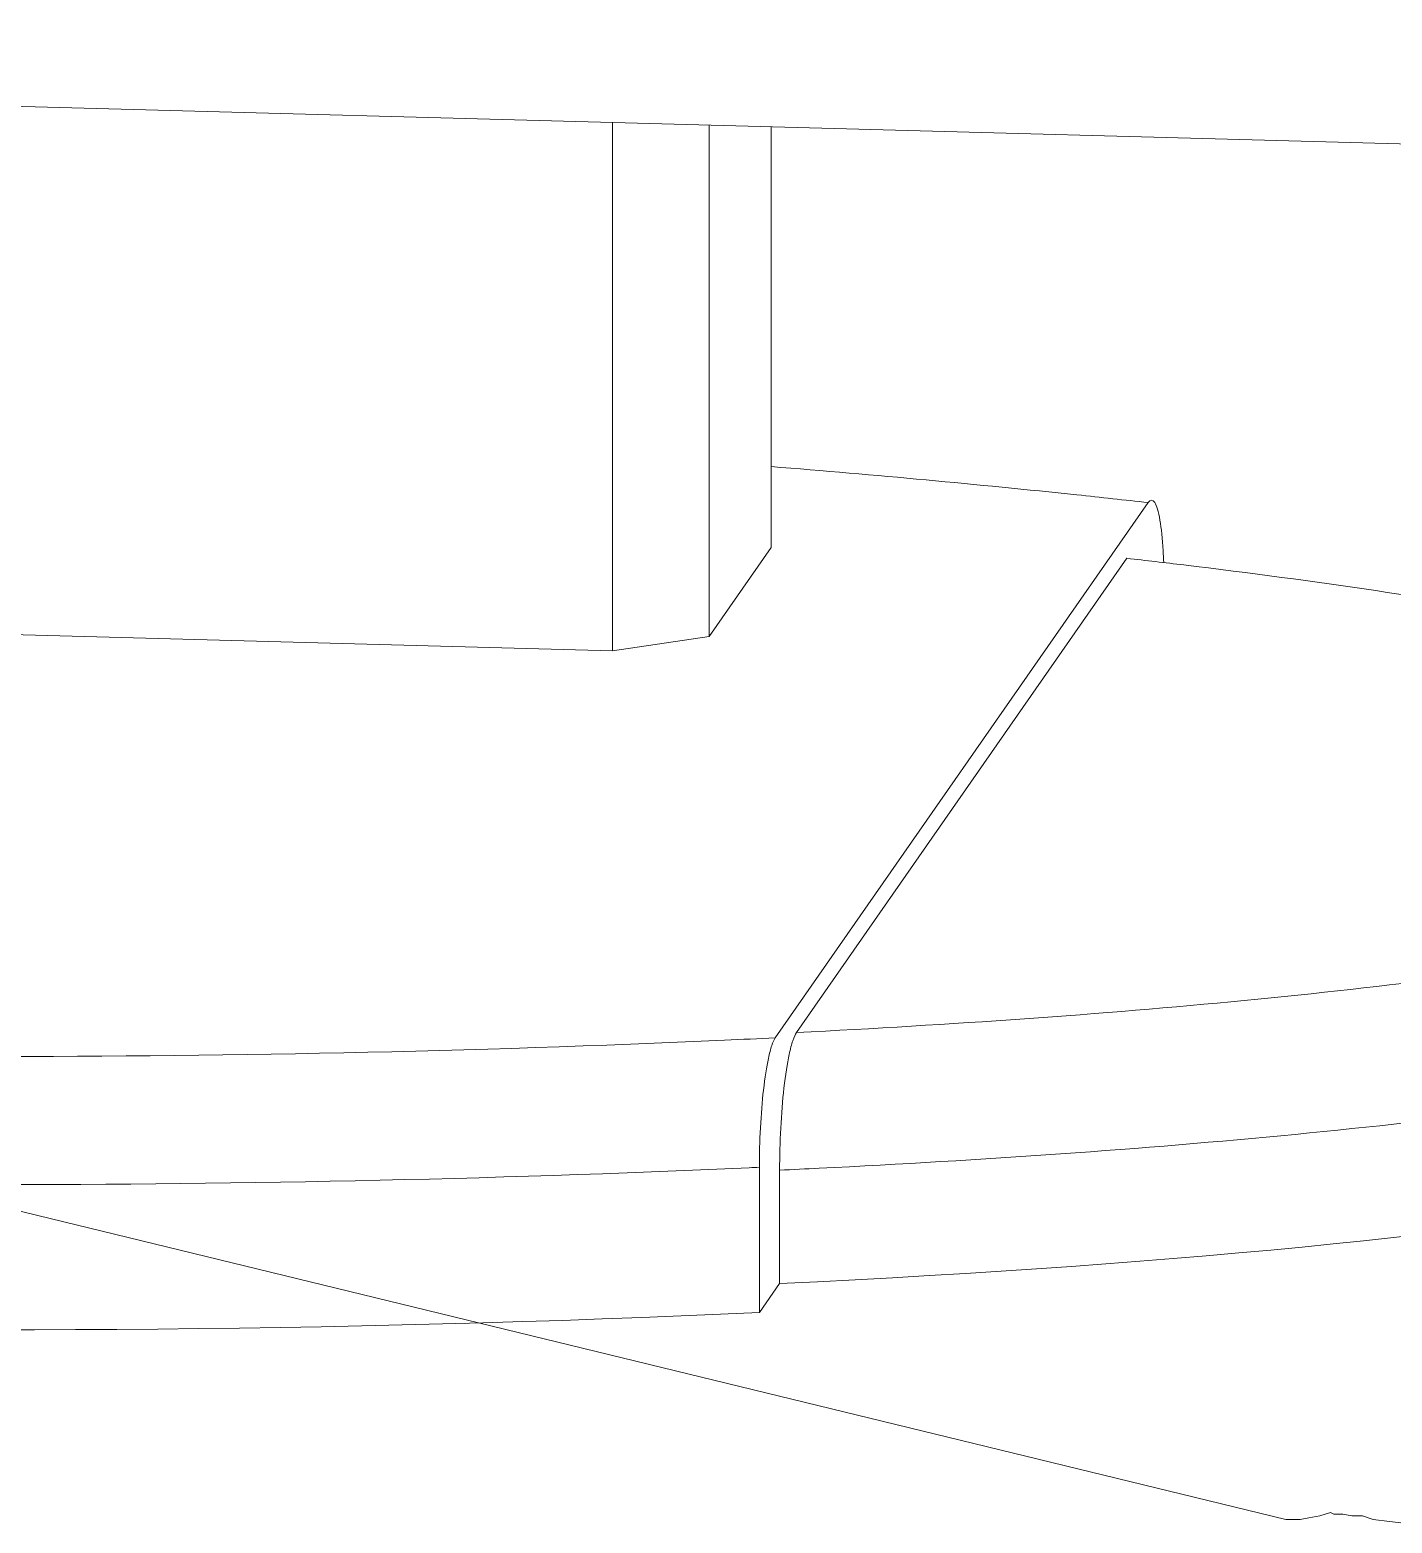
# Model space of a CAD drawing. Header units: millimetres. Extents: x 11706 to 18081, y 7308 to 12674.
# Drawn here: x 16729.15 to 16756.24, y 11883.72 to 11913.42 of the extents above; entities that cross this region are included whole.
import ezdxf

# ---------------------------------------------------------------- set-up
doc = ezdxf.new("R2010")
doc.units = ezdxf.units.MM
doc.layers.get('0').update_dxf_attribs({"lineweight": 0})
doc.layers.add('COMPUTER', color=7, linetype='Continuous', lineweight=0)

# ---------------------------------------------------------------- blocks, each defined once
blk = doc.blocks.new('COMPUTER')
at = {"layer": 'COMPUTER', "color": 7}
for p, q in [((98995.92, 61954.84, -44.22), (98065.73, 62181.51, -44.22)), ((99001.21, 61955.4, -44.22), (98999.54, 61955.12, -44.22)), ((99002.88, 61955.96, -44.22), (99001.21, 61955.4, -44.22)), ((99003.44, 61955.68, -44.22), (99002.88, 61955.96, -44.22)), ((99004.83, 61955.68, -44.22), (99003.44, 61955.68, -44.22)), ((99006.23, 61955.4, -44.22), (99004.83, 61955.68, -44.22)), ((99007.9, 61955.4, -44.22), (99006.23, 61955.4, -44.22)), ((99009.57, 61954.84, -44.22), (99007.9, 61955.4, -44.22)), ((98997.31, 61954.84, -44.22), (98995.92, 61954.84, -44.22)), ((98998.15, 61954.84, -44.22), (98997.31, 61954.84, -44.22)), ((98999.54, 61955.12, -44.22), (98998.15, 61954.84, -44.22)), ((99012.08, 61954.56, -44.22), (99009.57, 61954.84, -44.22)), ((99014.31, 61954.29, -44.22), (99012.08, 61954.56, -44.22))]:
    blk.add_line(p, q, dxfattribs=at)
blk = doc.blocks.new('LCD')
at = {"extrusion": (5.52429e-18, -0.980269, -0.19767)}
blk.add_line((4155.955, 1520.089, -508.763), (3875.473, 1527.724, -546.627), dxfattribs=at)
at = {"extrusion": (-0.136423, -0.195822, 0.971104)}
blk.add_line((4155.955, 1520.089, -508.763), (3875.473, 1527.724, -546.627), dxfattribs=at)
at = {"color": 8, "extrusion": (0.60403, -0.157536, 0.781236)}
for p, q in [((4074.319, 1522.312, -588.263), (4074.319, 1491.469, -594.482)), ((4079.954, 1492.313, -598.669), (4079.954, 1522.158, -592.651)), ((4079.954, 1492.313, -598.669), (4074.319, 1491.469, -594.482))]:
    blk.add_line(p, q, dxfattribs=at)
at = {"color": 8, "extrusion": (-0.136423, -0.195822, 0.971104)}
for p, q in [((4074.319, 1522.312, -588.263), (4074.319, 1491.469, -594.482)), ((4074.319, 1491.469, -594.482), (3966.358, 1494.407, -609.056))]:
    blk.add_line(p, q, dxfattribs=at)
at = {"color": 8, "extrusion": (0.990651, -0.026967, 0.133731)}
for p, q in [((4079.954, 1492.313, -598.669), (4079.954, 1522.158, -592.651)), ((4105.583, 1500.121, -637.392), (4083.815, 1468.876, -482.443)), ((4083.57, 1497.502, -624.403), (4079.954, 1492.313, -598.669)), ((4085.056, 1469.187, -491.571), (4104.342, 1496.87, -628.858)), ((4082.885, 1461.315, -477.073), (4082.885, 1452.836, -478.783)), ((4084.066, 1454.532, -487.193), (4084.066, 1461.149, -485.858))]:
    blk.add_line(p, q, dxfattribs=at)
at = {"extrusion": (0.796961, 0.119399, -0.592112)}
blk.add_line((4083.57, 1522.06, -619.451), (4083.57, 1497.502, -624.403), dxfattribs=at)
at = {"extrusion": (0.990651, -0.026967, 0.133731)}
for p, q in [((4083.57, 1522.06, -619.451), (4083.57, 1497.502, -624.403)), ((4082.885, 1452.836, -478.783), (4084.066, 1454.532, -487.193))]:
    blk.add_line(p, q, dxfattribs=at)
at = {"color": 8, "extrusion": (-1.38778e-17, 0.980269, 0.19767)}
for p, q in [((4105.583, 1500.121, -637.392), (4083.815, 1468.876, -482.443)), ((4083.57, 1497.502, -624.403), (4079.954, 1492.313, -598.669)), ((4085.056, 1469.187, -491.571), (4104.342, 1496.87, -628.858)), ((4074.319, 1491.469, -594.482), (3966.358, 1494.407, -609.056)), ((4079.954, 1492.313, -598.669), (4074.319, 1491.469, -594.482))]:
    blk.add_line(p, q, dxfattribs=at)
at = {"color": 8}
for p, q in [((4082.885, 1461.315, -477.073), (4082.885, 1452.836, -478.783)), ((4084.066, 1454.532, -487.193), (4084.066, 1461.149, -485.858))]:
    blk.add_line(p, q, dxfattribs=at)
at = {"extrusion": (1.38778e-17, -0.980269, -0.19767)}
blk.add_line((4082.885, 1452.836, -478.783), (4084.066, 1454.532, -487.193), dxfattribs=at)
at = {"extrusion": (-2.42861e-17, 0.980269, 0.19767)}
blk.add_ellipse((4027.83, 1471.615, -571.91), major_axis=(133.738, -3.641, 18.054), ratio=0.666667, start_param=-1.047198, end_param=0.093137, dxfattribs=at)
at = {"extrusion": (2.42861e-17, -0.980269, -0.19767)}
blk.add_ellipse((4027.83, 1471.615, -571.91), major_axis=(133.738, -3.641, 18.054), ratio=0.666667, start_param=6.190048, end_param=7.330383, dxfattribs=at)
at = {"extrusion": (3.1225e-17, -0.980269, -0.19767)}
blk.add_ellipse((4020.4, 1471.817, -572.913), major_axis=(148.598, -4.045, 20.06), ratio=0.666667, start_param=7.330383, end_param=8.37758, dxfattribs=at)
at = {"extrusion": (-3.1225e-17, 0.980269, 0.19767)}
blk.add_ellipse((4020.4, 1471.817, -572.913), major_axis=(148.598, -4.045, 20.06), ratio=0.666667, start_param=-2.094395, end_param=-1.047198, dxfattribs=at)
for points, knots in [([(4083.57, 1502.225, -647.824), (4089.675, 1501.736, -645.399), (4095.643, 1501.187, -642.675), (4102.82, 1500.428, -638.913), (4104.204, 1500.277, -638.163), (4105.583, 1500.121, -637.392)], [163.275689, 163.275689, 163.275689, 163.275689, 182.886499, 182.886499, 187.634629, 187.634629, 187.634629, 187.634629]), ([(4083.57, 1502.225, -647.824), (4089.675, 1501.736, -645.399), (4095.643, 1501.187, -642.675), (4102.82, 1500.428, -638.913), (4104.204, 1500.277, -638.163), (4105.583, 1500.121, -637.392)], [163.275689, 163.275689, 163.275689, 163.275689, 182.886499, 182.886499, 187.634629, 187.634629, 187.634629, 187.634629]), ([(4105.583, 1500.121, -637.392), (4105.713, 1500.308, -638.319), (4105.843, 1500.313, -639.277), (4106.078, 1499.949, -641.09), (4106.182, 1499.601, -641.935), (4106.35, 1498.62, -643.374), (4106.413, 1498.019, -643.968), (4106.469, 1497.092, -644.568), (4106.48, 1496.861, -644.697), (4106.489, 1496.622, -644.81)], [0, 0, 0, 0, 2.863059, 2.863059, 5.595323, 5.595323, 8.121483, 8.121483, 8.921699, 8.921699, 8.921699, 8.921699]), ([(4105.583, 1500.121, -637.392), (4105.713, 1500.308, -638.319), (4105.843, 1500.313, -639.277), (4106.078, 1499.949, -641.09), (4106.182, 1499.601, -641.935), (4106.35, 1498.62, -643.374), (4106.413, 1498.019, -643.968), (4106.469, 1497.092, -644.568), (4106.48, 1496.861, -644.697), (4106.489, 1496.622, -644.81)], [0, 0, 0, 0, 2.863059, 2.863059, 5.595323, 5.595323, 8.121483, 8.121483, 8.921699, 8.921699, 8.921699, 8.921699])]:
    blk.add_open_spline(points, degree=3, knots=knots)
at = {"color": 8}
for points, knots in [([(4104.342, 1496.87, -628.858), (4105.46, 1496.743, -628.228), (4106.57, 1496.614, -627.585), (4115.375, 1495.554, -622.328), (4122.64, 1494.491, -617.059), (4135.669, 1492.064, -605.022), (4141.376, 1490.723, -598.375), (4148.707, 1488.285, -586.281), (4151.045, 1487.282, -581.308), (4154.297, 1485.22, -571.083), (4155.245, 1484.152, -565.786), (4155.48, 1482.076, -555.49), (4154.885, 1481.085, -550.577), (4151.979, 1478.92, -539.838), (4149.291, 1477.78, -534.185), (4142.62, 1475.786, -524.296), (4138.709, 1474.905, -519.932), (4127.519, 1472.877, -509.873), (4119.607, 1471.868, -504.866), (4102.82, 1470.244, -496.813), (4094.05, 1469.636, -493.799), (4085.056, 1469.187, -491.571)], [30.384803, 30.384803, 30.384803, 30.384803, 34.23476, 34.23476, 61.204418, 61.204418, 87.542622, 87.542622, 104.003999, 104.003999, 120.222353, 120.222353, 135.250147, 135.250147, 153.970902, 153.970902, 171.409402, 171.409402, 199.311002, 199.311002, 227.073505, 227.073505, 227.073505, 227.073505]), ([(4104.342, 1496.87, -628.858), (4105.46, 1496.743, -628.228), (4106.57, 1496.614, -627.585), (4115.375, 1495.554, -622.328), (4122.64, 1494.491, -617.059), (4135.669, 1492.064, -605.022), (4141.376, 1490.723, -598.375), (4148.707, 1488.285, -586.281), (4151.045, 1487.282, -581.308), (4154.297, 1485.22, -571.083), (4155.245, 1484.152, -565.786), (4155.48, 1482.076, -555.49), (4154.885, 1481.085, -550.577), (4151.979, 1478.92, -539.838), (4149.291, 1477.78, -534.185), (4142.62, 1475.786, -524.296), (4138.709, 1474.905, -519.932), (4127.519, 1472.877, -509.873), (4119.607, 1471.868, -504.866), (4102.82, 1470.244, -496.813), (4094.05, 1469.636, -493.799), (4085.056, 1469.187, -491.571)], [30.384803, 30.384803, 30.384803, 30.384803, 34.23476, 34.23476, 61.204418, 61.204418, 87.542622, 87.542622, 104.003999, 104.003999, 120.222353, 120.222353, 135.250147, 135.250147, 153.970902, 153.970902, 171.409402, 171.409402, 199.311002, 199.311002, 227.073505, 227.073505, 227.073505, 227.073505]), ([(4155.209, 1481.988, -589.202), (4156.74, 1481.355, -586.062), (4158.064, 1480.698, -582.806), (4160.912, 1478.892, -573.848), (4161.979, 1477.698, -567.929), (4162.242, 1475.365, -556.359), (4161.571, 1474.246, -550.812), (4158.302, 1471.811, -538.731), (4155.286, 1470.536, -532.409), (4147.911, 1468.331, -521.478), (4143.628, 1467.37, -516.71), (4131.51, 1465.173, -505.817), (4123.06, 1464.099, -500.491), (4105.198, 1462.371, -491.922), (4095.884, 1461.73, -488.742), (4085.606, 1461.221, -486.219), (4084.837, 1461.185, -486.036), (4084.066, 1461.149, -485.858)], [94.341539, 94.341539, 94.341539, 94.341539, 104.003999, 104.003999, 120.222353, 120.222353, 135.250147, 135.250147, 153.970902, 153.970902, 171.409402, 171.409402, 199.311002, 199.311002, 227.403999, 227.403999, 229.673797, 229.673797, 229.673797, 229.673797]), ([(4155.209, 1481.988, -589.202), (4156.74, 1481.355, -586.062), (4158.064, 1480.698, -582.806), (4160.912, 1478.892, -573.848), (4161.979, 1477.698, -567.929), (4162.242, 1475.365, -556.359), (4161.571, 1474.246, -550.812), (4158.302, 1471.811, -538.731), (4155.286, 1470.536, -532.409), (4147.911, 1468.331, -521.478), (4143.628, 1467.37, -516.71), (4131.51, 1465.173, -505.817), (4123.06, 1464.099, -500.491), (4105.198, 1462.371, -491.922), (4095.884, 1461.73, -488.742), (4085.606, 1461.221, -486.219), (4084.837, 1461.185, -486.036), (4084.066, 1461.149, -485.858)], [94.341539, 94.341539, 94.341539, 94.341539, 104.003999, 104.003999, 120.222353, 120.222353, 135.250147, 135.250147, 153.970902, 153.970902, 171.409402, 171.409402, 199.311002, 199.311002, 227.403999, 227.403999, 229.673797, 229.673797, 229.673797, 229.673797]), ([(4083.815, 1468.876, -482.443), (4082.83, 1468.827, -482.202), (4081.846, 1468.781, -481.97), (4066.252, 1468.068, -478.437), (4051.106, 1467.766, -476.937), (4026.559, 1467.791, -477.063), (4017.133, 1467.926, -477.731), (4003.231, 1468.301, -479.592), (3998.601, 1468.456, -480.36), (3986.609, 1468.937, -482.746), (3979.28, 1469.31, -484.597), (3960.554, 1470.483, -490.411), (3949.353, 1471.403, -494.972), (3937.595, 1472.657, -501.192), (3936.404, 1472.787, -501.839), (3935.218, 1472.921, -502.503)], [36.240535, 36.240535, 36.240535, 36.240535, 39.279977, 39.279977, 84.171379, 84.171379, 112.228506, 112.228506, 126.257069, 126.257069, 148.70277, 148.70277, 184.615892, 184.615892, 188.702348, 188.702348, 188.702348, 188.702348]), ([(4083.815, 1468.876, -482.443), (4082.83, 1468.827, -482.202), (4081.846, 1468.781, -481.97), (4066.252, 1468.068, -478.437), (4051.106, 1467.766, -476.937), (4026.559, 1467.791, -477.063), (4017.133, 1467.926, -477.731), (4003.231, 1468.301, -479.592), (3998.601, 1468.456, -480.36), (3986.609, 1468.937, -482.746), (3979.28, 1469.31, -484.597), (3960.554, 1470.483, -490.411), (3949.353, 1471.403, -494.972), (3937.595, 1472.657, -501.192), (3936.404, 1472.787, -501.839), (3935.218, 1472.921, -502.503)], [36.240535, 36.240535, 36.240535, 36.240535, 39.279977, 39.279977, 84.171379, 84.171379, 112.228506, 112.228506, 126.257069, 126.257069, 148.70277, 148.70277, 184.615892, 184.615892, 188.702348, 188.702348, 188.702348, 188.702348]), ([(4084.066, 1461.149, -485.858), (4084.066, 1461.956, -485.696), (4084.088, 1462.785, -485.692), (4084.174, 1464.43, -485.999), (4084.239, 1465.225, -486.318), (4084.407, 1466.71, -487.259), (4084.51, 1467.374, -487.892), (4084.691, 1468.22, -489.064), (4084.762, 1468.486, -489.533), (4084.907, 1468.917, -490.522), (4084.982, 1469.08, -491.04), (4085.056, 1469.187, -491.571)], [0, 0, 0, 0, 2.47091, 2.47091, 5.025903, 5.025903, 7.763465, 7.763465, 9.385463, 9.385463, 11.020333, 11.020333, 11.020333, 11.020333]), ([(4084.066, 1461.149, -485.858), (4084.066, 1461.956, -485.696), (4084.088, 1462.785, -485.692), (4084.174, 1464.43, -485.999), (4084.239, 1465.225, -486.318), (4084.407, 1466.71, -487.259), (4084.51, 1467.374, -487.892), (4084.691, 1468.22, -489.064), (4084.762, 1468.486, -489.533), (4084.907, 1468.917, -490.522), (4084.982, 1469.08, -491.04), (4085.056, 1469.187, -491.571)], [0, 0, 0, 0, 2.47091, 2.47091, 5.025903, 5.025903, 7.763465, 7.763465, 9.385463, 9.385463, 11.020333, 11.020333, 11.020333, 11.020333]), ([(4082.885, 1461.315, -477.073), (4082.885, 1462.075, -476.92), (4082.905, 1462.854, -476.916), (4082.987, 1464.402, -477.205), (4083.047, 1465.15, -477.505), (4083.205, 1466.547, -478.39), (4083.302, 1467.172, -478.986), (4083.473, 1467.968, -480.088), (4083.539, 1468.218, -480.529), (4083.676, 1468.623, -481.458), (4083.745, 1468.776, -481.945), (4083.815, 1468.876, -482.443)], [0, 0, 0, 0, 2.324505, 2.324505, 4.728393, 4.728393, 7.304012, 7.304012, 8.828217, 8.828217, 10.364072, 10.364072, 10.364072, 10.364072]), ([(4082.885, 1461.315, -477.073), (4082.885, 1462.075, -476.92), (4082.905, 1462.854, -476.916), (4082.987, 1464.402, -477.205), (4083.047, 1465.15, -477.505), (4083.205, 1466.547, -478.39), (4083.302, 1467.172, -478.986), (4083.473, 1467.968, -480.088), (4083.539, 1468.218, -480.529), (4083.676, 1468.623, -481.458), (4083.745, 1468.776, -481.945), (4083.815, 1468.876, -482.443)], [0, 0, 0, 0, 2.324505, 2.324505, 4.728393, 4.728393, 7.304012, 7.304012, 8.828217, 8.828217, 10.364072, 10.364072, 10.364072, 10.364072]), ([(4082.885, 1461.315, -477.073), (4082.685, 1461.306, -477.027), (4082.486, 1461.297, -476.982), (4067.15, 1460.596, -473.506), (4051.527, 1460.286, -471.966), (4026.243, 1460.312, -472.095), (4016.543, 1460.45, -472.782), (4002.237, 1460.836, -474.697), (3997.472, 1460.996, -475.488), (3985.13, 1461.491, -477.944), (3977.583, 1461.875, -479.85), (3958.283, 1463.084, -485.842), (3946.719, 1464.032, -490.547), (3935.676, 1465.21, -496.389), (3935.572, 1465.222, -496.444), (3934.287, 1465.324, -497.14)], [38.688713, 38.688713, 38.688713, 38.688713, 39.279977, 39.279977, 84.171379, 84.171379, 112.228506, 112.228506, 126.257069, 126.257069, 148.70277, 148.70277, 184.615892, 184.615892, 184.957172, 184.957172, 184.957172, 184.957172]), ([(4082.885, 1461.315, -477.073), (4082.685, 1461.306, -477.027), (4082.486, 1461.297, -476.982), (4067.15, 1460.596, -473.506), (4051.527, 1460.286, -471.966), (4026.243, 1460.312, -472.095), (4016.543, 1460.45, -472.782), (4002.237, 1460.836, -474.697), (3997.472, 1460.996, -475.488), (3985.13, 1461.491, -477.944), (3977.583, 1461.875, -479.85), (3958.283, 1463.084, -485.842), (3946.719, 1464.032, -490.547), (3935.676, 1465.21, -496.389), (3935.572, 1465.222, -496.444), (3935.469, 1465.233, -496.499)], [38.688713, 38.688713, 38.688713, 38.688713, 39.279977, 39.279977, 84.171379, 84.171379, 112.228506, 112.228506, 126.257069, 126.257069, 148.70277, 148.70277, 184.615892, 184.615892, 184.957172, 184.957172, 184.957172, 184.957172])]:
    blk.add_open_spline(points, degree=3, knots=knots, dxfattribs=at)

msp = doc.modelspace()

# ---------------------------------------------------------------- block references
at = {"color": 1, "xscale": 0.3405860794493153, "yscale": 0.3405860794493153, "zscale": 0.3405860794493153}
msp.add_blockref('LCD', (15353.084, 11393.095, 161.809), dxfattribs=at)
at = {"xscale": 0.1276171875, "yscale": 0.1276171875, "zscale": 0.1276171875}
msp.add_blockref('COMPUTER', (4120.542, 3977.291, 5.643), dxfattribs=at)

doc.saveas('drawing.dxf')
